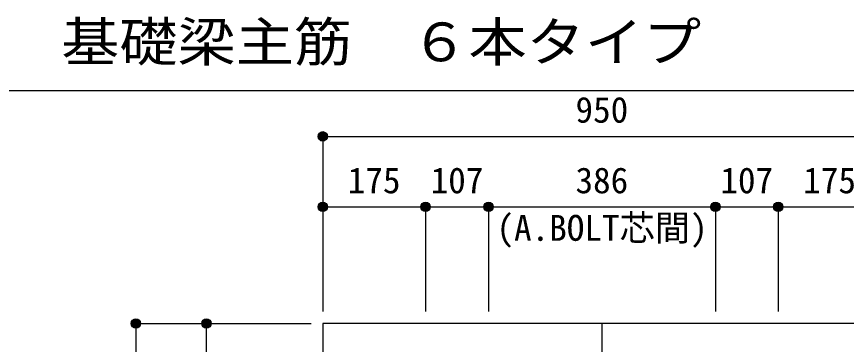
# Model space of a CAD drawing. Units: millimetres at full size, sheet at 1:20. Extents: x -3982 to 3969, y -2797 to 2801.
# Drawn here: x -628 to 784, y -579 to -22 of the extents above; entities that cross this region are included whole.
import ezdxf
from ezdxf.enums import TextEntityAlignment as Align

# ---------------------------------------------------------------- set-up
doc = ezdxf.new("R2010")
doc.units = ezdxf.units.MM
doc.header["$LTSCALE"] = 20
doc.header["$PDMODE"] = 32
doc.header["$PDSIZE"] = 10
doc.linetypes.add('CHAIN1', pattern=[8, 5, -1, 1, -1])
for name, color, linetype in [('6-1_躯体線', 2, 'Continuous'), ('6-7_文字', 7, 'Continuous'), ('6-D_寸法', 4, 'Continuous'), ('F-0_枠', 6, 'Continuous')]:
    doc.layers.add(name, color=color, linetype=linetype)
doc.styles.add('ＭＳ ゴシック', font='')
doc.styles.get('ＭＳ ゴシック').set_extended_font_data('MS Gothic')

msp = doc.modelspace()

# ---------------------------------------------------------------- linework, layer by layer
at = {"layer": '6-1_躯体線'}
for p, q in [((-106.71, -543.84), (-106.71, -1493.84)), ((1243.29, -543.84), (-106.71, -543.84))]:
    msp.add_line(p, q, dxfattribs=at)
at = {"layer": '6-D_寸法'}
for p, q in [((-106.71, -225.81), (-106.71, -345.81)), ((-106.71, -225.81), (-106.71, -345.81)), ((-106.71, -225.81), (843.29, -225.81)), ((-106.71, -345.81), (-106.71, -523.84)), ((-106.71, -345.81), (-106.71, -523.84)), ((-106.71, -345.81), (-106.71, -523.84)), ((-106.71, -345.81), (68.29, -345.81)), ((-106.71, -345.81), (-106.71, -523.84)), ((68.29, -345.81), (175.29, -345.81)), ((68.29, -345.81), (68.29, -523.84)), ((175.29, -345.81), (561.29, -345.81)), ((175.29, -345.81), (175.29, -523.84)), ((561.29, -345.81), (668.29, -345.81)), ((561.29, -345.81), (561.29, -523.84)), ((668.29, -345.81), (668.29, -523.84)), ((-424.74, -543.84), (-304.74, -543.84)), ((-424.74, -543.84), (-424.74, -1493.84)), ((-304.74, -543.84), (-126.71, -543.84)), ((-304.74, -543.84), (-126.71, -543.84)), ((-304.74, -543.84), (-126.71, -543.84)), ((-304.74, -543.84), (-126.71, -543.84)), ((-304.74, -543.84), (-126.71, -543.84)), ((-304.74, -543.84), (-126.71, -543.84)), ((-304.74, -543.84), (-126.71, -543.84)), ((-304.74, -543.84), (-126.71, -543.84)), ((-304.74, -543.84), (-126.71, -543.84)), ((-304.74, -543.84), (-126.71, -543.84)), ((-304.74, -543.84), (-126.71, -543.84)), ((-304.74, -543.84), (-126.71, -543.84))]:
    msp.add_line(p, q, dxfattribs=at)
at = {"layer": '6-D_寸法', "linetype": 'CHAIN1'}
msp.add_line((368.29, -543.84), (368.29, -1893.84), dxfattribs=at)
at = {"layer": '6-D_寸法'}
for points in [[(668.29, -345.81), (843.29, -345.81), (843.29, -523.84)], [(-304.74, -869.84), (-304.74, -543.84), (-126.71, -543.84)]]:
    msp.add_lwpolyline(points, dxfattribs=at)
for centre, radius in [((-106.71, -225.81), 8), ((-106.71, -225.81), 7.2), ((-106.71, -225.81), 6.4), ((-106.71, -225.81), 5.6), ((-106.71, -225.81), 4.8), ((-106.71, -225.81), 4), ((-106.71, -225.81), 3.2), ((-106.71, -225.81), 2.4), ((-106.71, -225.81), 1.6), ((-106.71, -225.81), 0.8), ((-106.71, -345.81), 8), ((-106.71, -345.81), 7.2), ((68.29, -345.81), 8), ((68.29, -345.81), 7.2), ((175.29, -345.81), 8), ((175.29, -345.81), 7.2), ((561.29, -345.81), 8), ((561.29, -345.81), 7.2), ((668.29, -345.81), 8), ((668.29, -345.81), 7.2), ((-106.71, -345.81), 6.4), ((-106.71, -345.81), 5.6), ((-106.71, -345.81), 4.8), ((-106.71, -345.81), 4), ((-106.71, -345.81), 3.2), ((-106.71, -345.81), 2.4), ((-106.71, -345.81), 1.6), ((-106.71, -345.81), 0.8), ((68.29, -345.81), 6.4), ((68.29, -345.81), 5.6), ((68.29, -345.81), 4.8), ((68.29, -345.81), 4), ((68.29, -345.81), 3.2), ((68.29, -345.81), 2.4), ((68.29, -345.81), 1.6), ((68.29, -345.81), 0.8), ((175.29, -345.81), 6.4), ((175.29, -345.81), 5.6), ((175.29, -345.81), 4.8), ((175.29, -345.81), 4), ((175.29, -345.81), 3.2), ((175.29, -345.81), 2.4), ((175.29, -345.81), 1.6), ((175.29, -345.81), 0.8), ((561.29, -345.81), 6.4), ((561.29, -345.81), 5.6), ((561.29, -345.81), 4.8), ((561.29, -345.81), 4), ((561.29, -345.81), 3.2), ((561.29, -345.81), 2.4), ((561.29, -345.81), 1.6), ((561.29, -345.81), 0.8), ((668.29, -345.81), 6.4), ((668.29, -345.81), 5.6), ((668.29, -345.81), 4.8), ((668.29, -345.81), 4), ((668.29, -345.81), 3.2), ((668.29, -345.81), 2.4), ((668.29, -345.81), 1.6), ((668.29, -345.81), 0.8), ((-424.74, -543.84), 8), ((-304.74, -543.84), 8), ((-424.74, -543.84), 7.2), ((-424.74, -543.84), 6.4), ((-424.74, -543.84), 5.6), ((-424.74, -543.84), 4.8), ((-424.74, -543.84), 4), ((-424.74, -543.84), 3.2), ((-424.74, -543.84), 2.4), ((-424.74, -543.84), 1.6), ((-424.74, -543.84), 0.8), ((-304.74, -543.84), 7.2), ((-304.74, -543.84), 6.4), ((-304.74, -543.84), 5.6), ((-304.74, -543.84), 4.8), ((-304.74, -543.84), 4), ((-304.74, -543.84), 3.2), ((-304.74, -543.84), 2.4), ((-304.74, -543.84), 1.6), ((-304.74, -543.84), 0.8)]:
    msp.add_circle(centre, radius, dxfattribs=at)
at = {"layer": '6-D_寸法', "color": 7}
for p in [(-106.71, -225.81), (-106.71, -345.81), (68.29, -345.81), (175.29, -345.81), (561.29, -345.81), (668.29, -345.81), (-424.74, -543.84), (-304.74, -543.84)]:
    msp.add_point(p, dxfattribs=at)
at = {"layer": 'F-0_枠', "color": 2}
msp.add_line((-3981.92, -148.03), (2482.4, -148.03), dxfattribs=at)

# ---------------------------------------------------------------- texts
at = {"layer": '6-7_文字', "color": 2, "style": 'ＭＳ ゴシック', "width": 1.1}
msp.add_text('\u3000\u3000基礎梁主筋\u3000６本タイプ', height=65.98, dxfattribs=at).set_placement((-749.76, -118.03), align=Align.BOTTOM_LEFT)
at = {"layer": '6-7_文字', "color": 4, "style": 'ＭＳ ゴシック'}
msp.add_text('(A.BOLT芯間)', height=43.99, dxfattribs=at).set_placement((188.82, -416.59), align=Align.BOTTOM_LEFT)
at = {"layer": '6-D_寸法', "style": 'ＭＳ ゴシック'}
for s, p in [('950', (323.29, -215.81)), ('175', (-64.21, -335.81)), ('107', (76.79, -335.81)), ('386', (323.29, -335.81)), ('107', (569.79, -335.81)), ('175', (710.79, -335.81))]:
    msp.add_text(s, height=43.99, dxfattribs=at).set_placement(p, align=Align.BOTTOM_LEFT)

doc.saveas('drawing.dxf')
